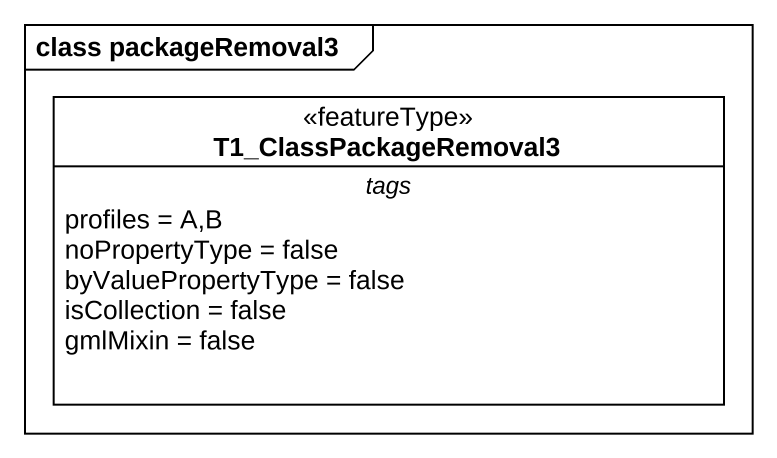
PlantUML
@startuml
mainframe class packageRemoval3
hide circle
hide empty members
class T1_ClassPackageRemoval3 <<featureType>> {
  -- tags --
  profiles = A,B
  noPropertyType = false
  byValuePropertyType = false
  isCollection = false
  gmlMixin = false
}
@enduml
